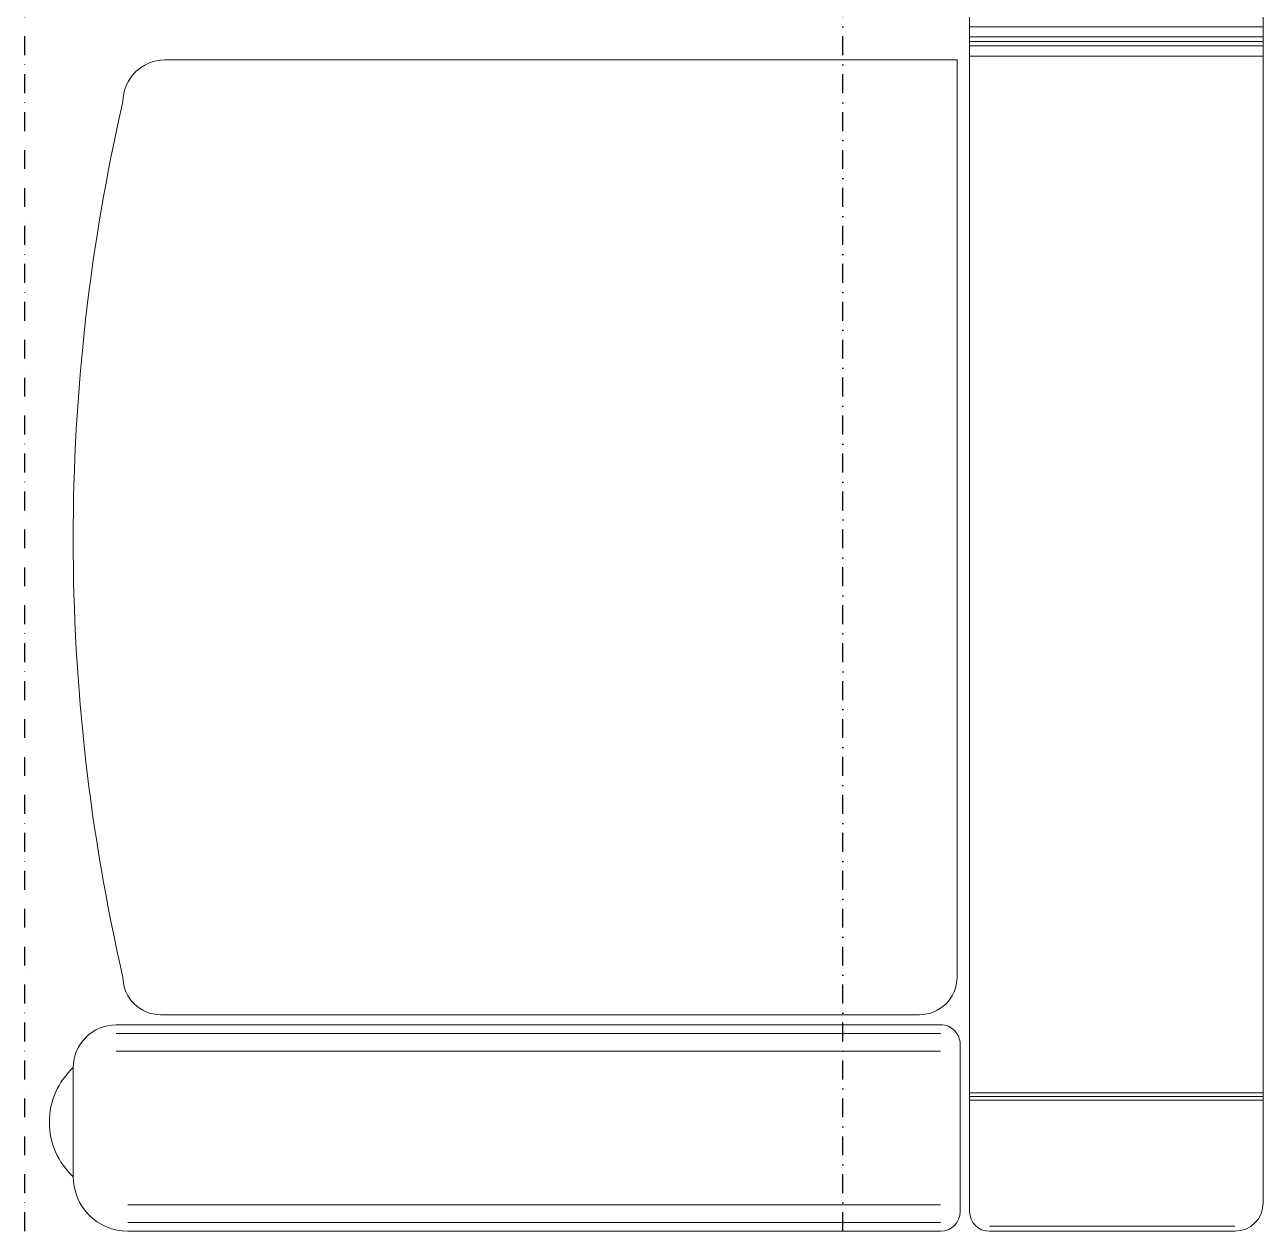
# Model space of a CAD drawing. Header units: metres. Extents: x 85953 to 212055, y -1481497 to -1363692.
# Drawn here: x 107813 to 108646, y -1391944 to -1391133 of the extents above; entities that cross this region are included whole.
import ezdxf

# ---------------------------------------------------------------- set-up
doc = ezdxf.new("R2010")
doc.units = ezdxf.units.M
doc.linetypes.add('DASHDOT', pattern=[25.4, 12.7, -6.35, 0, -6.35])
doc.layers.add('axes', color=8, linetype='Continuous')
doc.layers.add('Medical Equipment and Furniture', color=8, linetype='Continuous', lineweight=0)
doc.layers.add('Medical Equipment and Furniture1', color=8, linetype='Continuous', lineweight=5)

# ---------------------------------------------------------------- blocks, each defined once
blk = doc.blocks.new('GF21008-P')
at = {"layer": 'Medical Equipment and Furniture1'}
for p, q in [((-0.77088, 0), (0.79062, 0)), ((-0.70191, -0.1974), (-0.70191, 0)), ((-0.69938, -0.1974), (-0.69938, 0)), ((-0.69684, -0.1974), (-0.69684, 0)), ((0, -0.1974), (0, 0)), ((0.00691, -0.1974), (0.00691, 0)), ((0.00987, -0.1974), (0.00987, 0)), ((0.01283, -0.1974), (0.01283, 0)), ((0.01974, -0.1974), (0.01974, 0)), ((-0.78996, -0.18414), (-0.78996, -0.01908)), ((-0.78657, -0.18414), (-0.78657, -0.01908)), ((-0.7767, -0.1974), (0.79645, -0.1974)), ((-0.7767, -0.20374), (-0.66444, -0.20374)), ((-0.61909, -0.20585), (-0.00261, -0.20585)), ((-0.00261, -0.20585), (-0.00261, -0.73852)), ((-0.78996, -0.76339), (-0.78996, -0.21699)), ((-0.78405, -0.76339), (-0.78405, -0.21699)), ((-0.77223, -0.76339), (-0.77223, -0.21699)), ((-0.66892, -0.77123), (-0.66892, -0.21699)), ((-0.6571, -0.77123), (-0.6571, -0.21699)), ((-0.65119, -0.77123), (-0.65119, -0.21699)), ((-0.64443, -0.74126), (-0.64443, -0.23119)), ((-0.75334, -0.8), (-0.67996, -0.8))]:
    blk.add_line(p, q, dxfattribs=at)
for centre, radius, start, end in [((-0.77088, -0.01908), 0.01908, 90, 180), ((-0.7767, -0.18414), 0.01325, 180, 270), ((-0.7767, -0.21699), 0.01325, 90, 180), ((-0.66444, -0.21699), 0.01325, 0, 90), ((-0.61909, -0.23119), 0.02534, 90, 180), ((-0.03068, -0.73852), 0.02807, 270, 0), ((-0.61909, -0.74126), 0.02534, 180, 270), ((-0.75334, -0.76339), 0.03661, 180, 270), ((-0.67996, -0.77123), 0.02877, 270, 0), ((-0.32489, 0.50996), 1.31002, 257.02168, 282.97832), ((-0.71665, -0.7662), 0.04989, 222.64618, 317.35382)]:
    blk.add_arc(centre, radius, start, end, dxfattribs=at)

msp = doc.modelspace()

# ---------------------------------------------------------------- linework, layer by layer
at = {"layer": 'axes', "linetype": 'DASHDOT'}
for p, q in [((108363.27, -1477267.35, -0.09), (108363.27, -1366661.81, -0.09)), ((107813.27, -1477267.37, 2.27), (107813.27, -1366691.83, 2.27))]:
    msp.add_line(p, q, dxfattribs=at)

# ---------------------------------------------------------------- block references
at = {"layer": 'Medical Equipment and Furniture', "xscale": -1000, "yscale": 1000, "zscale": 1000, "rotation": 270.0000000000002}
msp.add_blockref('GF21008-P', (108645.89, -1391154.48, 2.27), dxfattribs=at)

doc.saveas('drawing.dxf')
